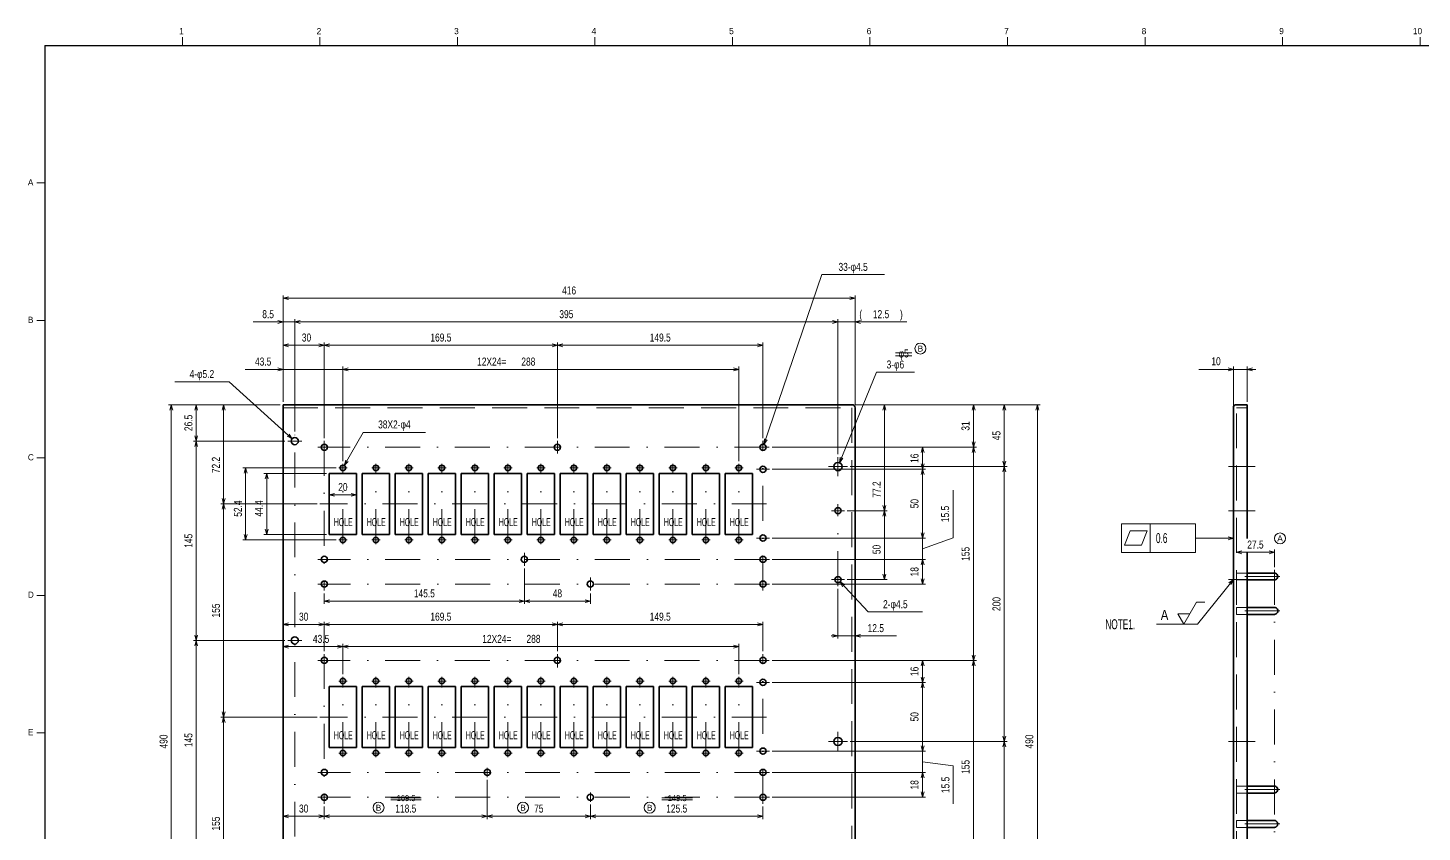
# Model space of a CAD drawing. Header units: millimetres. Extents: x 10 to 832, y 7 to 590.
# Drawn here: x 29 to 536, y 298 to 590 of the extents above; entities that cross this region are included whole.
import ezdxf
from ezdxf.enums import TextEntityAlignment as Align

# ---------------------------------------------------------------- set-up
doc = ezdxf.new("R2010")
doc.units = ezdxf.units.MM
doc.linetypes.add('DASHDOT', pattern=[25.3, 12.7, -6.3, 0, -6.3])
doc.linetypes.add('DASHED', pattern=[19, 12.7, -6.3])
for name, color, linetype in [('GR1_01', 7, 'Continuous'), ('GR1_05', 7, 'Continuous'), ('GR1_16', 7, 'Continuous'), ('GR2_02', 7, 'Continuous'), ('図面枠B6M', 7, 'Continuous')]:
    doc.layers.add(name, color=color, linetype=linetype)
doc.styles.add('HG丸ｺﾞｼｯｸM-PRO', font='')
doc.styles.get('HG丸ｺﾞｼｯｸM-PRO').set_extended_font_data('HG丸ｺﾞｼｯｸM-PRO')

# ---------------------------------------------------------------- blocks, each defined once
blk = doc.blocks.new('BLKF023')
at = {"layer": '図面枠B6M', "color": 2, "linetype": 'Continuous', "lineweight": 25}
for q in [(35.5, 15), (831.5, 584)]:
    blk.add_line((35.5, 584), q, dxfattribs=at)
at = {"layer": '図面枠B6M', "color": 4, "linetype": 'Continuous', "lineweight": 13}
for p, q in [((85.5, 587), (85.5, 584)), ((135.5, 587), (135.5, 584)), ((185.5, 587), (185.5, 584)), ((235.5, 587), (235.5, 584)), ((285.5, 587), (285.5, 584)), ((335.5, 587), (335.5, 584)), ((385.5, 587), (385.5, 584)), ((435.5, 587), (435.5, 584)), ((485.5, 587), (485.5, 584)), ((535.5, 587), (535.5, 584)), ((32.5, 534), (35.5, 534)), ((32.5, 484), (35.5, 484)), ((32.5, 434), (35.5, 434)), ((32.5, 384), (35.5, 384)), ((32.5, 334), (35.5, 334))]:
    blk.add_line(p, q, dxfattribs=at)
at = {"layer": '図面枠B6M', "color": 4, "linetype": 'Continuous', "lineweight": 13, "style": 'HG丸ｺﾞｼｯｸM-PRO'}
for s, height, width, p in [('1', 2.25, 1.003994, (84.29, 587.45)), ('2', 2.25, 1.003994, (134.3, 587.45)), ('3', 2.25, 1.003994, (184.29, 587.45)), ('4', 2.25, 1.003994, (234.29, 587.45)), ('5', 2.25, 1.003994, (284.29, 587.45)), ('6', 2.25, 1.003994, (334.29, 587.45)), ('7', 2.25, 1.003994, (384.29, 587.45)), ('8', 2.25, 1.003994, (434.29, 587.45)), ('9', 2.25, 1.003994, (484.29, 587.45)), ('10', 2.255, 1.003994, (532.9, 587.45)), ('A', 2.25, 1.002405, (29.29, 532.45)), ('B', 2.25, 1.004704, (29.29, 482.45)), ('C', 2.25, 1.001214, (29.29, 432.45)), ('D', 2.25, 1.002334, (29.29, 382.45)), ('E', 2.25, 1.001589, (29.29, 332.45))]:
    blk.add_text(s, height=height, dxfattribs=dict(at, width=width)).set_placement(p, align=Align.BOTTOM_LEFT)
blk = doc.blocks.new('BLKF037')
at = {"layer": 'GR1_01', "color": 3, "linetype": 'Continuous', "lineweight": 35}
for p, q in [((467.63, 209.52), (467.63, 452.22)), ((468.78, 453.37), (472.63, 453.37)), ((472.63, 404.68), (472.63, 453.37)), ((472.63, 208.37), (472.63, 399.68)), ((468.78, 208.37), (472.63, 208.37))]:
    blk.add_line(p, q, dxfattribs=at)
at = {"layer": 'GR1_01', "color": 4, "linetype": 'DASHED', "lineweight": 13}
for p, q in [((468.78, 209.52), (468.78, 452.22)), ((468.78, 452.22), (472.63, 452.22)), ((472.63, 209.52), (468.78, 209.52))]:
    blk.add_line(p, q, dxfattribs=at)
at = {"layer": 'GR1_01', "color": 3, "linetype": 'Continuous', "lineweight": 35}
for centre, start, end in [((468.78, 452.22), 90, 180), ((468.78, 209.52), 180, 270)]:
    blk.add_arc(centre, 1.15, start, end, dxfattribs=at)
blk = doc.blocks.new('FXTIP_ARROW_E')
at = {"color": 0, "linetype": 'Continuous', "lineweight": -2}
for q in [(-1, 0), (-0.97, 0.26), (-0.97, -0.26)]:
    blk.add_line((0, 0), q, dxfattribs=at)
blk = doc.blocks.new('FXTIP_ARROW_S')
at = {"color": 0, "linetype": 'Continuous', "lineweight": -2}
for q in [(-1, 0), (-0.97, 0.26), (-0.97, -0.26)]:
    blk.add_line((0, 0), q, dxfattribs=at)
blk = doc.blocks.new('BLKF071')
at = {"layer": 'GR2_02', "color": 4, "linetype": 'DASHED', "lineweight": 13}
for p, q in [((468.78, 379.62), (472.63, 379.62)), ((472.63, 377.12), (468.78, 377.12))]:
    blk.add_line(p, q, dxfattribs=at)
at = {"layer": 'GR2_02', "color": 3, "linetype": 'Continuous', "lineweight": 35}
for p, q in [((472.63, 379.62), (482.53, 379.62)), ((482.53, 377.12), (472.63, 377.12))]:
    blk.add_line(p, q, dxfattribs=at)
for start, end in [(28.3576, 90), (270, 331.6424), (331.6424, 28.3576)]:
    blk.add_arc((482.53, 378.37), 1.25, start, end, dxfattribs=at)
blk = doc.blocks.new('BLKF070')
at = {"layer": 'GR2_02', "color": 4, "linetype": 'DASHDOT', "lineweight": 13}
blk.add_line((484.53, 378.37), (467.88, 378.37), dxfattribs=at)
at = {"layer": 'GR2_02', "color": 4, "linetype": 'DASHED', "lineweight": 13}
blk.add_line((468.78, 379.62), (468.78, 377.12), dxfattribs=at)
at = {"layer": 'GR2_02', "color": 3, "linetype": 'Continuous', "lineweight": 35}
blk.add_blockref('BLKF071', (0, 0), dxfattribs=at)
blk = doc.blocks.new('BLKF073')
at = {"layer": 'GR2_02', "color": 4, "linetype": 'DASHED', "lineweight": 13}
for p, q in [((468.78, 314.62), (472.63, 314.62)), ((472.63, 312.12), (468.78, 312.12))]:
    blk.add_line(p, q, dxfattribs=at)
at = {"layer": 'GR2_02', "color": 3, "linetype": 'Continuous', "lineweight": 35}
for p, q in [((472.63, 314.62), (482.53, 314.62)), ((482.53, 312.12), (472.63, 312.12))]:
    blk.add_line(p, q, dxfattribs=at)
for start, end in [(34.9152, 90), (270, 325.0848), (325.0848, 34.9152)]:
    blk.add_arc((482.53, 313.37), 1.25, start, end, dxfattribs=at)
blk = doc.blocks.new('BLKF072')
at = {"layer": 'GR2_02', "color": 4, "linetype": 'DASHED', "lineweight": 13}
blk.add_line((468.78, 314.62), (468.78, 312.12), dxfattribs=at)
at = {"layer": 'GR2_02', "color": 4, "linetype": 'DASHDOT', "lineweight": 13}
blk.add_line((484.53, 313.37), (467.88, 313.37), dxfattribs=at)
at = {"layer": 'GR2_02', "color": 3, "linetype": 'Continuous', "lineweight": 35}
blk.add_blockref('BLKF073', (0, 0), dxfattribs=at)
blk = doc.blocks.new('BLKF075')
at = {"layer": 'GR2_02', "color": 4, "linetype": 'DASHED', "lineweight": 13}
for p, q in [((468.78, 302.12), (472.63, 302.12)), ((472.63, 299.62), (468.78, 299.62))]:
    blk.add_line(p, q, dxfattribs=at)
at = {"layer": 'GR2_02', "color": 3, "linetype": 'Continuous', "lineweight": 35}
for p, q in [((472.63, 302.12), (482.53, 302.12)), ((482.53, 299.62), (472.63, 299.62))]:
    blk.add_line(p, q, dxfattribs=at)
for start, end in [(34.9152, 90), (270, 325.0848), (325.0848, 34.9152)]:
    blk.add_arc((482.53, 300.87), 1.25, start, end, dxfattribs=at)
blk = doc.blocks.new('BLKF074')
at = {"layer": 'GR2_02', "color": 4, "linetype": 'DASHDOT', "lineweight": 13}
blk.add_line((484.53, 300.87), (467.88, 300.87), dxfattribs=at)
at = {"layer": 'GR2_02', "color": 4, "linetype": 'DASHED', "lineweight": 13}
blk.add_line((468.78, 302.12), (468.78, 299.62), dxfattribs=at)
at = {"layer": 'GR2_02', "color": 3, "linetype": 'Continuous', "lineweight": 35}
blk.add_blockref('BLKF075', (0, 0), dxfattribs=at)
blk = doc.blocks.new('BLKF081')
at = {"layer": 'GR2_02', "color": 4, "linetype": 'DASHED', "lineweight": 13}
for p, q in [((468.78, 392.12), (472.63, 392.12)), ((472.63, 389.62), (468.78, 389.62))]:
    blk.add_line(p, q, dxfattribs=at)
at = {"layer": 'GR2_02', "color": 3, "linetype": 'Continuous', "lineweight": 35}
for p, q in [((472.63, 392.12), (482.53, 392.12)), ((482.53, 389.62), (472.63, 389.62))]:
    blk.add_line(p, q, dxfattribs=at)
for start, end in [(34.9152, 90), (325.0848, 34.9152), (270, 325.0848)]:
    blk.add_arc((482.53, 390.87), 1.25, start, end, dxfattribs=at)
blk = doc.blocks.new('BLKF080')
at = {"layer": 'GR2_02', "color": 4, "linetype": 'DASHDOT', "lineweight": 13}
blk.add_line((484.53, 390.87), (467.88, 390.87), dxfattribs=at)
at = {"layer": 'GR2_02', "color": 4, "linetype": 'DASHED', "lineweight": 13}
blk.add_line((468.78, 392.12), (468.78, 389.62), dxfattribs=at)
at = {"layer": 'GR2_02', "color": 3, "linetype": 'Continuous', "lineweight": 35}
blk.add_blockref('BLKF081', (0, 0), dxfattribs=at)
blk = doc.blocks.new('BLKF087')
at = {"layer": 'GR1_05', "color": 4, "linetype": 'Continuous', "lineweight": 13}
blk.add_circle((484.6, 404.73), 2, dxfattribs=at)
at = {"layer": 'GR1_05', "color": 4, "linetype": 'Continuous', "lineweight": 13, "style": 'HG丸ｺﾞｼｯｸM-PRO', "width": 1.042301}
blk.add_text('A', height=2.18, dxfattribs=at).set_placement((484.6, 404.73), align=Align.MIDDLE_CENTER)
blk = doc.blocks.new('BLKF094')
at = {"layer": 'GR1_05', "color": 4, "linetype": 'Continuous', "lineweight": 13}
blk.add_circle((353.84, 473.79), 2, dxfattribs=at)
at = {"layer": 'GR1_05', "color": 4, "linetype": 'Continuous', "lineweight": 13, "style": 'HG丸ｺﾞｼｯｸM-PRO', "width": 1.04272}
blk.add_text('B', height=2.18, dxfattribs=at).set_placement((353.84, 473.79), align=Align.MIDDLE_CENTER)
blk = doc.blocks.new('BLKF095')
at = {"layer": 'GR1_05', "color": 4, "linetype": 'Continuous', "lineweight": 13}
blk.add_circle((156.79, 306.79), 2, dxfattribs=at)
at = {"layer": 'GR1_05', "color": 4, "linetype": 'Continuous', "lineweight": 13, "style": 'HG丸ｺﾞｼｯｸM-PRO', "width": 1.04272}
blk.add_text('B', height=2.18, dxfattribs=at).set_placement((156.79, 306.79), align=Align.MIDDLE_CENTER)
blk = doc.blocks.new('BLKF096')
at = {"layer": 'GR1_05', "color": 4, "linetype": 'Continuous', "lineweight": 13}
blk.add_circle((255.38, 306.79), 2, dxfattribs=at)
at = {"layer": 'GR1_05', "color": 4, "linetype": 'Continuous', "lineweight": 13, "style": 'HG丸ｺﾞｼｯｸM-PRO', "width": 1.04272}
blk.add_text('B', height=2.18, dxfattribs=at).set_placement((255.38, 306.79), align=Align.MIDDLE_CENTER)
blk = doc.blocks.new('BLKF097')
at = {"layer": 'GR1_05', "color": 4, "linetype": 'Continuous', "lineweight": 13}
blk.add_circle((209.31, 306.79), 2, dxfattribs=at)
at = {"layer": 'GR1_05', "color": 4, "linetype": 'Continuous', "lineweight": 13, "style": 'HG丸ｺﾞｼｯｸM-PRO', "width": 1.04272}
blk.add_text('B', height=2.18, dxfattribs=at).set_placement((209.31, 306.79), align=Align.MIDDLE_CENTER)
blk = doc.blocks.new('BLKF126')
at = {"layer": 'GR1_01', "color": 3, "linetype": 'Continuous', "lineweight": 35}
for p, q in [((328.94, 453.37), (122.09, 453.37)), ((122.09, 208.37), (122.09, 453.37)), ((330.09, 209.52), (330.09, 452.22)), ((328.94, 208.37), (122.09, 208.37))]:
    blk.add_line(p, q, dxfattribs=at)
at = {"layer": 'GR1_01', "color": 4, "linetype": 'DASHED', "lineweight": 13}
for p, q in [((122.09, 452.22), (328.94, 452.22)), ((328.94, 452.22), (328.94, 209.52)), ((328.94, 209.52), (122.09, 209.52))]:
    blk.add_line(p, q, dxfattribs=at)
at = {"layer": 'GR1_01', "color": 3, "linetype": 'Continuous', "lineweight": 35}
for centre, start, end in [((328.94, 452.22), 0, 90), ((328.94, 209.52), 270, 0)]:
    blk.add_arc(centre, 1.15, start, end, dxfattribs=at)
blk = doc.blocks.new('BLKF127')
at = {"layer": 'GR1_01', "color": 3, "linetype": 'Continuous', "lineweight": 35}
for p, q in [((148.84, 428.37), (138.84, 428.37)), ((138.84, 428.37), (138.84, 406.17)), ((148.84, 406.17), (148.84, 428.37)), ((160.84, 428.37), (150.84, 428.37)), ((150.84, 428.37), (150.84, 406.17)), ((160.84, 406.17), (160.84, 428.37)), ((172.84, 428.37), (162.84, 428.37)), ((162.84, 428.37), (162.84, 406.17)), ((172.84, 406.17), (172.84, 428.37)), ((184.84, 428.37), (174.84, 428.37)), ((174.84, 428.37), (174.84, 406.17)), ((184.84, 406.17), (184.84, 428.37)), ((196.84, 428.37), (186.84, 428.37)), ((186.84, 428.37), (186.84, 406.17)), ((196.84, 406.17), (196.84, 428.37)), ((208.84, 428.37), (198.84, 428.37)), ((198.84, 428.37), (198.84, 406.17)), ((208.84, 406.17), (208.84, 428.37)), ((220.84, 428.37), (210.84, 428.37)), ((210.84, 428.37), (210.84, 406.17)), ((220.84, 406.17), (220.84, 428.37)), ((232.84, 428.37), (222.84, 428.37)), ((222.84, 428.37), (222.84, 406.17)), ((232.84, 406.17), (232.84, 428.37)), ((244.84, 428.37), (234.84, 428.37)), ((234.84, 428.37), (234.84, 406.17)), ((244.84, 406.17), (244.84, 428.37)), ((256.84, 428.37), (246.84, 428.37)), ((246.84, 428.37), (246.84, 406.17)), ((256.84, 406.17), (256.84, 428.37)), ((268.84, 428.37), (258.84, 428.37)), ((258.84, 428.37), (258.84, 406.17)), ((268.84, 406.17), (268.84, 428.37)), ((280.84, 428.37), (270.84, 428.37)), ((270.84, 428.37), (270.84, 406.17)), ((280.84, 406.17), (280.84, 428.37)), ((292.84, 428.37), (282.84, 428.37)), ((282.84, 428.37), (282.84, 406.17)), ((292.84, 406.17), (292.84, 428.37)), ((138.84, 406.17), (148.84, 406.17)), ((150.84, 406.17), (160.84, 406.17)), ((162.84, 406.17), (172.84, 406.17)), ((174.84, 406.17), (184.84, 406.17)), ((186.84, 406.17), (196.84, 406.17)), ((198.84, 406.17), (208.84, 406.17)), ((210.84, 406.17), (220.84, 406.17)), ((222.84, 406.17), (232.84, 406.17)), ((234.84, 406.17), (244.84, 406.17)), ((246.84, 406.17), (256.84, 406.17)), ((258.84, 406.17), (268.84, 406.17)), ((270.84, 406.17), (280.84, 406.17)), ((282.84, 406.17), (292.84, 406.17))]:
    blk.add_line(p, q, dxfattribs=at)
for centre in [(143.84, 430.37), (155.84, 430.37), (167.84, 430.37), (179.84, 430.37), (191.84, 430.37), (203.84, 430.37), (215.84, 430.37), (227.84, 430.37), (239.84, 430.37), (251.84, 430.37), (263.84, 430.37), (275.84, 430.37), (287.84, 430.37), (143.84, 404.17), (155.84, 404.17), (167.84, 404.17), (179.84, 404.17), (191.84, 404.17), (203.84, 404.17), (215.84, 404.17), (227.84, 404.17), (239.84, 404.17), (251.84, 404.17), (263.84, 404.17), (275.84, 404.17), (287.84, 404.17)]:
    blk.add_circle(centre, 1, dxfattribs=at)
blk = doc.blocks.new('BLKF128')
at = {"layer": 'GR1_01', "color": 3, "linetype": 'Continuous', "lineweight": 35}
for p, q in [((148.84, 350.87), (138.84, 350.87)), ((138.84, 350.87), (138.84, 328.67)), ((148.84, 328.67), (148.84, 350.87)), ((160.84, 350.87), (150.84, 350.87)), ((150.84, 350.87), (150.84, 328.67)), ((160.84, 328.67), (160.84, 350.87)), ((172.84, 350.87), (162.84, 350.87)), ((162.84, 350.87), (162.84, 328.67)), ((172.84, 328.67), (172.84, 350.87)), ((184.84, 350.87), (174.84, 350.87)), ((174.84, 350.87), (174.84, 328.67)), ((184.84, 328.67), (184.84, 350.87)), ((196.84, 350.87), (186.84, 350.87)), ((186.84, 350.87), (186.84, 328.67)), ((196.84, 328.67), (196.84, 350.87)), ((208.84, 350.87), (198.84, 350.87)), ((198.84, 350.87), (198.84, 328.67)), ((208.84, 328.67), (208.84, 350.87)), ((220.84, 350.87), (210.84, 350.87)), ((210.84, 350.87), (210.84, 328.67)), ((220.84, 328.67), (220.84, 350.87)), ((232.84, 350.87), (222.84, 350.87)), ((222.84, 350.87), (222.84, 328.67)), ((232.84, 328.67), (232.84, 350.87)), ((244.84, 350.87), (234.84, 350.87)), ((234.84, 350.87), (234.84, 328.67)), ((244.84, 328.67), (244.84, 350.87)), ((256.84, 350.87), (246.84, 350.87)), ((246.84, 350.87), (246.84, 328.67)), ((256.84, 328.67), (256.84, 350.87)), ((268.84, 350.87), (258.84, 350.87)), ((258.84, 350.87), (258.84, 328.67)), ((268.84, 328.67), (268.84, 350.87)), ((280.84, 350.87), (270.84, 350.87)), ((270.84, 350.87), (270.84, 328.67)), ((280.84, 328.67), (280.84, 350.87)), ((292.84, 350.87), (282.84, 350.87)), ((282.84, 350.87), (282.84, 328.67)), ((292.84, 328.67), (292.84, 350.87)), ((138.84, 328.67), (148.84, 328.67)), ((150.84, 328.67), (160.84, 328.67)), ((162.84, 328.67), (172.84, 328.67)), ((174.84, 328.67), (184.84, 328.67)), ((186.84, 328.67), (196.84, 328.67)), ((198.84, 328.67), (208.84, 328.67)), ((210.84, 328.67), (220.84, 328.67)), ((222.84, 328.67), (232.84, 328.67)), ((234.84, 328.67), (244.84, 328.67)), ((246.84, 328.67), (256.84, 328.67)), ((258.84, 328.67), (268.84, 328.67)), ((270.84, 328.67), (280.84, 328.67)), ((282.84, 328.67), (292.84, 328.67))]:
    blk.add_line(p, q, dxfattribs=at)
for centre in [(143.84, 352.87), (155.84, 352.87), (167.84, 352.87), (179.84, 352.87), (191.84, 352.87), (203.84, 352.87), (215.84, 352.87), (227.84, 352.87), (239.84, 352.87), (251.84, 352.87), (263.84, 352.87), (275.84, 352.87), (287.84, 352.87), (143.84, 326.67), (155.84, 326.67), (167.84, 326.67), (179.84, 326.67), (191.84, 326.67), (203.84, 326.67), (215.84, 326.67), (227.84, 326.67), (239.84, 326.67), (251.84, 326.67), (263.84, 326.67), (275.84, 326.67), (287.84, 326.67)]:
    blk.add_circle(centre, 1, dxfattribs=at)

msp = doc.modelspace()

# ---------------------------------------------------------------- linework, layer by layer
at = {"layer": 'GR1_01', "color": 4, "linetype": 'DASHDOT', "lineweight": 13}
for p, q in [((126.34, 220.07), (126.34, 442.67)), ((128.89, 440.12), (123.79, 440.12)), ((298.89, 437.87), (134.79, 437.87)), ((137.09, 440.17), (137.09, 385.74)), ((221.84, 435.57), (221.84, 440.17)), ((296.59, 385.74), (296.59, 440.17)), ((143.84, 428.87), (143.84, 431.87)), ((143.84, 402.67), (143.84, 431.87)), ((155.84, 428.87), (155.84, 431.87)), ((155.84, 402.67), (155.84, 431.87)), ((167.84, 428.87), (167.84, 431.87)), ((167.84, 402.67), (167.84, 431.87)), ((179.84, 428.87), (179.84, 431.87)), ((179.84, 402.67), (179.84, 431.87)), ((191.84, 428.87), (191.84, 431.87)), ((191.84, 402.67), (191.84, 431.87)), ((203.84, 428.87), (203.84, 431.87)), ((203.84, 402.67), (203.84, 431.87)), ((215.84, 428.87), (215.84, 431.87)), ((215.84, 402.67), (215.84, 431.87)), ((227.84, 428.87), (227.84, 431.87)), ((227.84, 402.67), (227.84, 431.87)), ((239.84, 428.87), (239.84, 431.87)), ((239.84, 402.67), (239.84, 431.87)), ((251.84, 428.87), (251.84, 431.87)), ((251.84, 402.67), (251.84, 431.87)), ((263.84, 428.87), (263.84, 431.87)), ((263.84, 402.67), (263.84, 431.87)), ((275.84, 428.87), (275.84, 431.87)), ((275.84, 402.67), (275.84, 431.87)), ((287.84, 402.67), (287.84, 431.87)), ((323.84, 427.39), (323.84, 434.34)), ((145.34, 430.37), (142.34, 430.37)), ((157.34, 430.37), (154.34, 430.37)), ((169.34, 430.37), (166.34, 430.37)), ((181.34, 430.37), (178.34, 430.37)), ((193.34, 430.37), (190.34, 430.37)), ((205.34, 430.37), (202.34, 430.37)), ((217.34, 430.37), (214.34, 430.37)), ((229.34, 430.37), (226.34, 430.37)), ((241.34, 430.37), (238.34, 430.37)), ((253.34, 430.37), (250.34, 430.37)), ((265.34, 430.37), (262.34, 430.37)), ((277.34, 430.37), (274.34, 430.37)), ((289.34, 430.37), (286.34, 430.37)), ((298.97, 429.87), (294.22, 429.87)), ((327.32, 430.87), (320.37, 430.87)), ((465.81, 430.87), (475.57, 430.87)), ((297.91, 417.27), (135.43, 417.27)), ((323.84, 387.39), (323.84, 417.14)), ((326.22, 414.77), (321.47, 414.77)), ((465.81, 414.77), (475.57, 414.77)), ((143.84, 402.67), (143.84, 405.67)), ((155.84, 402.67), (155.84, 405.67)), ((167.84, 402.67), (167.84, 405.67)), ((179.84, 402.67), (179.84, 405.67)), ((191.84, 402.67), (191.84, 405.67)), ((203.84, 402.67), (203.84, 405.67)), ((215.84, 402.67), (215.84, 405.67)), ((227.84, 402.67), (227.84, 405.67)), ((239.84, 402.67), (239.84, 405.67)), ((251.84, 402.67), (251.84, 405.67)), ((263.84, 402.67), (263.84, 405.67)), ((275.84, 402.67), (275.84, 405.67)), ((145.34, 404.17), (142.34, 404.17)), ((157.34, 404.17), (154.34, 404.17)), ((169.34, 404.17), (166.34, 404.17)), ((181.34, 404.17), (178.34, 404.17)), ((193.34, 404.17), (190.34, 404.17)), ((205.34, 404.17), (202.34, 404.17)), ((217.34, 404.17), (214.34, 404.17)), ((229.34, 404.17), (226.34, 404.17)), ((241.34, 404.17), (238.34, 404.17)), ((253.34, 404.17), (250.34, 404.17)), ((265.34, 404.17), (262.34, 404.17)), ((277.34, 404.17), (274.34, 404.17)), ((289.34, 404.17), (286.34, 404.17)), ((298.97, 404.87), (294.22, 404.87)), ((298.97, 397.12), (134.72, 397.12)), ((209.84, 394.74), (209.84, 399.49)), ((233.84, 385.74), (233.84, 390.49)), ((482.53, 393.26), (482.53, 217.09)), ((298.97, 388.12), (134.72, 388.12)), ((326.22, 389.77), (321.47, 389.77)), ((465.81, 389.77), (475.57, 389.77)), ((128.89, 367.62), (123.79, 367.62)), ((298.89, 360.37), (134.79, 360.37)), ((137.09, 362.67), (137.09, 308.24)), ((221.84, 357.84), (221.84, 362.67)), ((296.59, 308.24), (296.59, 362.67)), ((145.34, 352.87), (142.34, 352.87)), ((143.84, 351.37), (143.84, 354.37)), ((143.84, 325.17), (143.84, 354.37)), ((157.34, 352.87), (154.34, 352.87)), ((155.84, 351.37), (155.84, 354.37)), ((155.84, 325.17), (155.84, 354.37)), ((169.34, 352.87), (166.34, 352.87)), ((167.84, 351.37), (167.84, 354.37)), ((167.84, 325.17), (167.84, 354.37)), ((181.34, 352.87), (178.34, 352.87)), ((179.84, 351.37), (179.84, 354.37)), ((179.84, 325.17), (179.84, 354.37)), ((193.34, 352.87), (190.34, 352.87)), ((191.84, 351.37), (191.84, 354.37)), ((191.84, 325.17), (191.84, 354.37)), ((205.34, 352.87), (202.34, 352.87)), ((203.84, 351.37), (203.84, 354.37)), ((203.84, 325.17), (203.84, 354.37)), ((217.34, 352.87), (214.34, 352.87)), ((215.84, 351.37), (215.84, 354.37)), ((215.84, 325.17), (215.84, 354.37)), ((229.34, 352.87), (226.34, 352.87)), ((227.84, 351.37), (227.84, 354.37)), ((227.84, 325.17), (227.84, 354.37)), ((241.34, 352.87), (238.34, 352.87)), ((239.84, 351.37), (239.84, 354.37)), ((239.84, 325.17), (239.84, 354.37)), ((253.34, 352.87), (250.34, 352.87)), ((251.84, 351.37), (251.84, 354.37)), ((251.84, 325.17), (251.84, 354.37)), ((265.34, 352.87), (262.34, 352.87)), ((263.84, 351.37), (263.84, 354.37)), ((263.84, 325.17), (263.84, 354.37)), ((277.34, 352.87), (274.34, 352.87)), ((275.84, 351.37), (275.84, 354.37)), ((275.84, 325.17), (275.84, 354.37)), ((289.34, 352.87), (286.34, 352.87)), ((287.84, 351.37), (287.84, 354.37)), ((287.84, 325.17), (287.84, 354.37)), ((298.97, 352.37), (294.22, 352.37)), ((297.91, 339.77), (135.43, 339.77)), ((327.32, 330.87), (320.37, 330.87)), ((323.84, 327.39), (323.84, 334.34)), ((465.81, 330.87), (475.57, 330.87)), ((145.34, 326.67), (142.34, 326.67)), ((143.84, 325.17), (143.84, 328.17)), ((157.34, 326.67), (154.34, 326.67)), ((155.84, 325.17), (155.84, 328.17)), ((169.34, 326.67), (166.34, 326.67)), ((167.84, 325.17), (167.84, 328.17)), ((181.34, 326.67), (178.34, 326.67)), ((179.84, 325.17), (179.84, 328.17)), ((193.34, 326.67), (190.34, 326.67)), ((191.84, 325.17), (191.84, 328.17)), ((205.34, 326.67), (202.34, 326.67)), ((203.84, 325.17), (203.84, 328.17)), ((217.34, 326.67), (214.34, 326.67)), ((215.84, 325.17), (215.84, 328.17)), ((229.34, 326.67), (226.34, 326.67)), ((227.84, 325.17), (227.84, 328.17)), ((241.34, 326.67), (238.34, 326.67)), ((239.84, 325.17), (239.84, 328.17)), ((253.34, 326.67), (250.34, 326.67)), ((251.84, 325.17), (251.84, 328.17)), ((265.34, 326.67), (262.34, 326.67)), ((263.84, 325.17), (263.84, 328.17)), ((277.34, 326.67), (274.34, 326.67)), ((275.84, 325.17), (275.84, 328.17)), ((289.34, 326.67), (286.34, 326.67)), ((287.84, 325.17), (287.84, 328.17)), ((298.97, 327.37), (294.22, 327.37)), ((298.97, 319.62), (134.72, 319.62)), ((196.34, 317.93), (196.34, 321.31)), ((298.97, 310.62), (134.72, 310.62)), ((233.84, 308.93), (233.84, 312.31))]:
    msp.add_line(p, q, dxfattribs=at)
at = {"layer": 'GR1_01', "color": 3, "linetype": 'Continuous', "lineweight": 35}
for centre, radius in [((126.34, 440.12), 1.3), ((137.09, 437.87), 1.12), ((221.84, 437.87), 1.12), ((296.59, 437.87), 1.12), ((296.59, 429.87), 1.12), ((323.84, 430.87), 1.5), ((323.84, 414.77), 1.12), ((296.59, 404.87), 1.12), ((137.09, 397.12), 1.12), ((209.84, 397.12), 1.12), ((296.59, 397.12), 1.12), ((323.84, 389.77), 1.12), ((137.09, 388.12), 1.12), ((233.84, 388.12), 1.12), ((296.59, 388.12), 1.12), ((126.34, 367.62), 1.3), ((137.09, 360.37), 1.12), ((221.84, 360.37), 1.12), ((296.59, 360.37), 1.12), ((296.59, 352.37), 1.12), ((323.84, 330.87), 1.5), ((296.59, 327.37), 1.12), ((137.09, 319.62), 1.12), ((196.34, 319.62), 1.12), ((296.59, 319.62), 1.12), ((137.09, 310.62), 1.12), ((233.84, 310.62), 1.12), ((296.59, 310.62), 1.12)]:
    msp.add_circle(centre, radius, dxfattribs=at)
at = {"layer": 'GR1_05', "color": 4, "linetype": 'Continuous', "lineweight": 13}
for p, q in [((344.8, 472.17), (350.72, 472.17)), ((344.8, 471.17), (350.72, 471.17)), ((161.25, 310.41), (172.35, 310.41)), ((161.25, 309.66), (172.35, 309.66)), ((259.83, 310.41), (270.93, 310.41)), ((259.83, 309.66), (270.93, 309.66))]:
    msp.add_line(p, q, dxfattribs=at)
at = {"layer": 'GR1_16', "color": 4, "linetype": 'Continuous', "lineweight": 13}
for p, q in [((296.96, 438.93), (318, 500.66)), ((318, 500.66), (340.72, 500.66)), ((122.09, 454.37), (122.09, 493.1)), ((122.09, 492.1), (330.09, 492.1)), ((330.09, 453.22), (330.09, 493.1)), ((111.21, 483.46), (122.09, 483.46)), ((122.09, 454.37), (122.09, 484.46)), ((122.09, 483.46), (126.34, 483.46)), ((126.34, 443.67), (126.34, 484.46)), ((126.34, 483.46), (323.84, 483.46)), ((323.84, 435.34), (323.84, 484.46)), ((323.84, 483.46), (330.09, 483.46)), ((330.09, 453.22), (330.09, 484.46)), ((330.09, 483.46), (348.94, 483.46)), ((122.09, 454.37), (122.09, 475.97)), ((122.09, 474.97), (137.09, 474.97)), ((137.09, 441.17), (137.09, 475.97)), ((137.09, 474.97), (221.84, 474.97)), ((221.84, 441.17), (221.84, 475.97)), ((221.84, 474.97), (296.59, 474.97)), ((296.59, 441.17), (296.59, 475.97)), ((122.09, 454.37), (122.09, 467.22)), ((143.84, 432.87), (143.84, 467.22)), ((287.84, 432.87), (287.84, 467.22)), ((467.63, 453.22), (467.63, 467.22)), ((472.63, 454.37), (472.63, 467.22)), ((102.45, 461.7), (82.69, 461.7)), ((125.38, 440.99), (102.45, 461.7)), ((108.25, 466.22), (122.09, 466.22)), ((122.09, 466.22), (143.84, 466.22)), ((143.84, 466.22), (287.84, 466.22)), ((324.41, 432.26), (337.82, 465.17)), ((337.82, 465.17), (351.66, 465.17)), ((455.03, 466.22), (467.63, 466.22)), ((467.63, 466.22), (472.63, 466.22)), ((472.63, 466.22), (475.76, 466.22)), ((121.09, 453.37), (80.46, 453.37)), ((81.46, 208.37), (81.46, 453.37)), ((121.09, 453.37), (89.5, 453.37)), ((90.5, 440.12), (90.5, 453.37)), ((121.09, 453.37), (99.48, 453.37)), ((100.48, 417.27), (100.48, 453.37)), ((329.94, 453.37), (397.38, 453.37)), ((329.94, 453.37), (374.19, 453.37)), ((329.94, 453.37), (341.72, 453.37)), ((329.94, 453.37), (385.32, 453.37)), ((340.72, 414.77), (340.72, 453.37)), ((373.19, 437.87), (373.19, 453.37)), ((384.32, 430.87), (384.32, 453.37)), ((396.38, 208.37), (396.38, 453.37)), ((144.34, 431.24), (151.2, 443.24)), ((151.2, 443.24), (173.92, 443.24)), ((122.79, 440.12), (89.5, 440.12)), ((90.5, 367.62), (90.5, 440.12)), ((299.89, 437.87), (374.19, 437.87)), ((299.89, 437.87), (355.64, 437.87)), ((354.64, 429.87), (354.64, 437.87)), ((373.19, 360.37), (373.19, 437.87)), ((141.34, 430.37), (107.48, 430.37)), ((108.48, 404.17), (108.48, 430.37)), ((137.84, 428.37), (115.13, 428.37)), ((116.13, 406.17), (116.13, 428.37)), ((299.97, 429.87), (355.64, 429.87)), ((328.32, 430.87), (385.32, 430.87)), ((354.64, 404.87), (354.64, 429.87)), ((384.32, 330.87), (384.32, 430.87)), ((365.75, 404.97), (365.75, 422.27)), ((134.43, 417.27), (99.48, 417.27)), ((100.48, 339.77), (100.48, 417.27)), ((138.84, 420.59), (148.84, 420.59)), ((327.22, 414.77), (341.72, 414.77)), ((340.72, 389.77), (340.72, 414.77)), ((137.84, 406.17), (115.13, 406.17)), ((426.97, 410.07), (426.97, 399.65)), ((426.97, 410.07), (437.38, 410.07)), ((428.01, 402.26), (430.09, 407.47)), ((430.09, 407.47), (436.34, 407.47)), ((436.34, 407.47), (434.26, 402.26)), ((437.38, 410.07), (437.38, 399.65)), ((437.38, 410.07), (453.88, 410.07)), ((453.88, 410.07), (453.88, 399.65)), ((141.34, 404.17), (107.48, 404.17)), ((299.97, 404.87), (355.64, 404.87)), ((354.64, 400.99), (365.75, 404.97)), ((354.64, 397.12), (354.64, 404.87)), ((434.26, 402.26), (428.01, 402.26)), ((467.63, 404.77), (453.88, 404.77)), ((482.53, 394.26), (482.53, 400.68)), ((299.97, 397.12), (355.64, 397.12)), ((354.64, 388.12), (354.64, 397.12)), ((426.97, 399.65), (437.38, 399.65)), ((437.38, 399.65), (453.88, 399.65)), ((468.78, 399.68), (482.53, 399.68)), ((209.84, 393.74), (209.84, 380.92)), ((299.97, 388.12), (355.64, 388.12)), ((323.84, 386.39), (323.84, 368.28)), ((324.61, 388.95), (334.84, 377.98)), ((327.22, 389.77), (341.72, 389.77)), ((467.63, 389.77), (454.63, 373.52)), ((137.09, 384.74), (137.09, 380.92)), ((137.09, 381.92), (209.84, 381.92)), ((209.84, 381.92), (233.84, 381.92)), ((233.84, 384.74), (233.84, 380.92)), ((449.63, 373.52), (454.25, 381.52)), ((454.25, 381.52), (457.25, 381.52)), ((334.84, 377.98), (354.6, 377.98)), ((447.47, 377.27), (449.63, 373.52)), ((447.47, 377.27), (451.8, 377.27)), ((454.63, 373.52), (439.63, 373.52)), ((122.79, 367.62), (89.5, 367.62)), ((90.5, 295.12), (90.5, 367.62)), ((122.09, 365.37), (143.84, 365.37)), ((143.84, 355.37), (143.84, 366.37)), ((143.84, 365.37), (287.84, 365.37)), ((287.84, 355.37), (287.84, 366.37)), ((321.34, 369.28), (323.84, 369.28)), ((323.84, 369.28), (330.09, 369.28)), ((330.09, 369.28), (345.13, 369.28)), ((299.89, 360.37), (374.19, 360.37)), ((299.89, 360.37), (355.64, 360.37)), ((354.64, 352.37), (354.64, 360.37)), ((373.19, 282.87), (373.19, 360.37)), ((299.97, 352.37), (355.64, 352.37)), ((354.64, 327.37), (354.64, 352.37)), ((134.43, 339.77), (99.48, 339.77)), ((100.48, 262.27), (100.48, 339.77)), ((328.32, 330.87), (385.32, 330.87)), ((384.32, 230.87), (384.32, 330.87)), ((299.97, 327.37), (355.64, 327.37)), ((354.64, 319.62), (354.64, 327.37)), ((299.97, 319.62), (355.64, 319.62)), ((354.64, 323.49), (365.77, 321.98)), ((354.64, 310.62), (354.64, 319.62)), ((365.77, 321.98), (365.77, 308.14)), ((196.34, 316.93), (196.34, 302.66)), ((299.97, 310.62), (355.64, 310.62)), ((137.09, 307.24), (137.09, 302.66)), ((233.84, 307.93), (233.84, 302.66)), ((296.59, 307.24), (296.59, 302.66)), ((122.09, 303.66), (137.09, 303.66)), ((137.09, 303.66), (196.34, 303.66)), ((196.34, 303.66), (233.84, 303.66)), ((233.84, 303.66), (296.59, 303.66))]:
    msp.add_line(p, q, dxfattribs=at)
at = {"layer": 'GR1_16', "color": 254, "linetype": 'Continuous', "lineweight": 13}
for p, q in [((122.09, 373.45), (137.09, 373.45)), ((137.09, 363.67), (137.09, 374.45)), ((137.09, 373.45), (221.84, 373.45)), ((221.84, 363.67), (221.84, 374.45)), ((221.84, 373.45), (296.59, 373.45)), ((296.59, 363.67), (296.59, 374.45))]:
    msp.add_line(p, q, dxfattribs=at)

# ---------------------------------------------------------------- block references
at = {"layer": 'GR1_01', "color": 3, "linetype": 'Continuous', "lineweight": 35}
for name in ['BLKF126', 'BLKF037', 'BLKF127', 'BLKF128']:
    msp.add_blockref(name, (0, 0), dxfattribs=at)
at = {"layer": 'GR1_05', "color": 4, "linetype": 'Continuous', "lineweight": 13}
for name in ['BLKF094', 'BLKF087', 'BLKF095', 'BLKF097', 'BLKF096']:
    msp.add_blockref(name, (0, 0), dxfattribs=at)
at = {"layer": 'GR1_16', "color": 4, "linetype": 'Continuous', "lineweight": 13, "xscale": 2, "yscale": 2}
for name, p, rotation in [('FXTIP_ARROW_S', (122.09, 492.1), 180), ('FXTIP_ARROW_E', (330.09, 492.1), 360), ('FXTIP_ARROW_E', (122.09, 483.46), 360), ('FXTIP_ARROW_S', (126.34, 483.46), 180), ('FXTIP_ARROW_E', (323.84, 483.46), 360), ('FXTIP_ARROW_S', (330.09, 483.46), 180), ('FXTIP_ARROW_S', (122.09, 474.97), 180), ('FXTIP_ARROW_E', (137.09, 474.97), 360), ('FXTIP_ARROW_S', (137.09, 474.97), 180), ('FXTIP_ARROW_E', (221.84, 474.97), 360), ('FXTIP_ARROW_S', (221.84, 474.97), 180), ('FXTIP_ARROW_E', (296.59, 474.97), 360), ('FXTIP_ARROW_E', (122.09, 466.22), 360), ('FXTIP_ARROW_S', (143.84, 466.22), 180), ('FXTIP_ARROW_E', (287.84, 466.22), 360), ('FXTIP_ARROW_E', (467.63, 466.22), 360), ('FXTIP_ARROW_S', (472.63, 466.22), 180), ('FXTIP_ARROW_E', (81.46, 453.37), 90), ('FXTIP_ARROW_E', (90.5, 453.37), 90), ('FXTIP_ARROW_E', (100.48, 453.37), 90), ('FXTIP_ARROW_E', (340.72, 453.37), 90), ('FXTIP_ARROW_E', (373.19, 453.37), 90), ('FXTIP_ARROW_E', (384.32, 453.37), 90), ('FXTIP_ARROW_E', (396.38, 453.37), 90), ('FXTIP_ARROW_S', (90.5, 440.12), 270), ('FXTIP_ARROW_S', (125.38, 440.99), 317.9172673627319), ('FXTIP_ARROW_E', (90.5, 440.12), 90), ('FXTIP_ARROW_S', (296.96, 438.93), 251.1762224397403), ('FXTIP_ARROW_E', (354.64, 437.87), 90), ('FXTIP_ARROW_S', (373.19, 437.87), 270), ('FXTIP_ARROW_E', (373.19, 437.87), 90), ('FXTIP_ARROW_S', (144.34, 431.24), 240.25511870336), ('FXTIP_ARROW_S', (324.41, 432.26), 247.8278718749125), ('FXTIP_ARROW_S', (354.64, 429.87), 270), ('FXTIP_ARROW_S', (384.32, 430.87), 270), ('FXTIP_ARROW_E', (108.48, 430.37), 90), ('FXTIP_ARROW_E', (116.13, 428.37), 90), ('FXTIP_ARROW_E', (354.64, 429.87), 90), ('FXTIP_ARROW_E', (384.32, 430.87), 90), ('FXTIP_ARROW_S', (138.84, 420.59), 180), ('FXTIP_ARROW_E', (148.84, 420.59), 360), ('FXTIP_ARROW_S', (100.48, 417.27), 270), ('FXTIP_ARROW_E', (100.48, 417.27), 90), ('FXTIP_ARROW_S', (340.72, 414.77), 270), ('FXTIP_ARROW_E', (340.72, 414.77), 90), ('FXTIP_ARROW_S', (108.48, 404.17), 270), ('FXTIP_ARROW_S', (116.13, 406.17), 270), ('FXTIP_ARROW_S', (354.64, 404.87), 270), ('FXTIP_ARROW_E', (354.64, 397.12), 90), ('FXTIP_ARROW_S', (468.78, 399.68), 180), ('FXTIP_ARROW_E', (482.53, 399.68), 360), ('FXTIP_ARROW_S', (340.72, 389.77), 270), ('FXTIP_ARROW_S', (324.61, 388.95), 133.0098210169401), ('FXTIP_ARROW_S', (354.64, 388.12), 270), ('FXTIP_ARROW_S', (467.63, 389.77), 51.34019174588634), ('FXTIP_ARROW_S', (137.09, 381.92), 180), ('FXTIP_ARROW_E', (209.84, 381.92), 360), ('FXTIP_ARROW_S', (209.84, 381.92), 180), ('FXTIP_ARROW_E', (233.84, 381.92), 360), ('FXTIP_ARROW_S', (90.5, 367.62), 270), ('FXTIP_ARROW_E', (90.5, 367.62), 90), ('FXTIP_ARROW_S', (122.09, 365.37), 180), ('FXTIP_ARROW_E', (143.84, 365.37), 360), ('FXTIP_ARROW_S', (143.84, 365.37), 180), ('FXTIP_ARROW_E', (287.84, 365.37), 360), ('FXTIP_ARROW_E', (323.84, 369.28), 360), ('FXTIP_ARROW_S', (330.09, 369.28), 180), ('FXTIP_ARROW_E', (354.64, 360.37), 90), ('FXTIP_ARROW_S', (373.19, 360.37), 270), ('FXTIP_ARROW_E', (373.19, 360.37), 90), ('FXTIP_ARROW_S', (354.64, 352.37), 270), ('FXTIP_ARROW_E', (354.64, 352.37), 90), ('FXTIP_ARROW_S', (100.48, 339.77), 270), ('FXTIP_ARROW_E', (100.48, 339.77), 90), ('FXTIP_ARROW_S', (384.32, 330.87), 270), ('FXTIP_ARROW_E', (384.32, 330.87), 90), ('FXTIP_ARROW_S', (354.64, 327.37), 270), ('FXTIP_ARROW_E', (354.64, 319.62), 90), ('FXTIP_ARROW_S', (354.64, 310.62), 270), ('FXTIP_ARROW_S', (122.09, 303.66), 180), ('FXTIP_ARROW_E', (137.09, 303.66), 360), ('FXTIP_ARROW_S', (137.09, 303.66), 180), ('FXTIP_ARROW_E', (196.34, 303.66), 360), ('FXTIP_ARROW_S', (196.34, 303.66), 180), ('FXTIP_ARROW_E', (233.84, 303.66), 360), ('FXTIP_ARROW_S', (233.84, 303.66), 180), ('FXTIP_ARROW_E', (296.59, 303.66), 360)]:
    msp.add_blockref(name, p, dxfattribs=dict(at, rotation=rotation))
msp.add_blockref('FXTIP_ARROW_S', (467.63, 404.77), dxfattribs=at)
at = {"layer": 'GR1_16', "color": 254, "linetype": 'Continuous', "lineweight": 13, "xscale": 2, "yscale": 2}
for name, p, rotation in [('FXTIP_ARROW_S', (122.09, 373.45), 180), ('FXTIP_ARROW_E', (137.09, 373.45), 360), ('FXTIP_ARROW_S', (137.09, 373.45), 180), ('FXTIP_ARROW_E', (221.84, 373.45), 360), ('FXTIP_ARROW_S', (221.84, 373.45), 180), ('FXTIP_ARROW_E', (296.59, 373.45), 360)]:
    msp.add_blockref(name, p, dxfattribs=dict(at, rotation=rotation))
at = {"layer": 'GR2_02', "color": 4, "linetype": 'DASHED', "lineweight": 13}
for name in ['BLKF080', 'BLKF070', 'BLKF072', 'BLKF074']:
    msp.add_blockref(name, (0, 0), dxfattribs=at)
at = {"layer": '図面枠B6M', "color": 4, "linetype": 'Continuous', "lineweight": 13}
msp.add_blockref('BLKF023', (0, 0), dxfattribs=at)

# ---------------------------------------------------------------- texts
at = {"layer": 'GR1_05', "color": 3, "linetype": 'Continuous', "lineweight": 35, "style": 'HG丸ｺﾞｼｯｸM-PRO', "width": 0.782992}
msp.add_text('φ5', height=2.909, dxfattribs=at).set_placement((347.76, 469.67), align=Align.BOTTOM_CENTER)
at = {"layer": 'GR1_05', "color": 3, "linetype": 'Continuous', "lineweight": 35, "style": 'HG丸ｺﾞｼｯｸM-PRO', "width": 0.7847}
for s, p in [('169.5', (166.8, 308.53)), ('149.5', (265.38, 308.53))]:
    msp.add_text(s, height=2.182, rotation=0, dxfattribs=at).set_placement(p, align=Align.BOTTOM_CENTER)
at = {"layer": 'GR1_16', "color": 3, "linetype": 'Continuous', "lineweight": 35, "style": 'HG丸ｺﾞｼｯｸM-PRO'}
for s, height, width, p in [('33-φ4.5', 2.909, 0.78372, (329.36, 501.16)), ('3-φ6', 2.909, 0.783086, (344.74, 465.67)), ('4-φ5.2', 2.909, 0.783565, (92.57, 462.2)), ('38X2-φ4', 2.909, 0.783496, (162.56, 443.86)), ('2-φ4.5', 2.909, 0.783565, (344.72, 378.48)), ('A', 3.64, 0.832844, (442.61, 374.02)), ('12.5', 2.909, 0.784749, (337.61, 369.78))]:
    msp.add_text(s, height=height, dxfattribs=dict(at, width=width)).set_placement(p, align=Align.BOTTOM_CENTER)
at = {"layer": 'GR1_16', "color": 4, "linetype": 'Continuous', "lineweight": 35, "style": 'HG丸ｺﾞｼｯｸM-PRO'}
for s, rotation, width, p in [('416', 0, 0.784542, (226.09, 492.6)), ('26.5', 90, 0.784749, (90, 446.74)), ('145', 90, 0.784542, (90, 403.87)), ('490', 90, 0.784542, (80.96, 330.87)), ('145', 90, 0.784542, (90, 331.37))]:
    msp.add_text(s, height=2.909, rotation=rotation, dxfattribs=dict(at, width=width)).set_placement(p, align=Align.BOTTOM_CENTER)
at = {"layer": 'GR1_16', "color": 3, "linetype": 'Continuous', "lineweight": 35, "style": 'HG丸ｺﾞｼｯｸM-PRO'}
for s, height, rotation, width, p in [('8.5', 2.909, 0, 0.784839, (116.65, 483.96)), ('395', 2.909, 0, 0.784542, (225.09, 483.96)), ('(', 2.91, 0, 0.781868, (332.12, 483.96)), ('12.5', 2.909, 0, 0.784749, (339.52, 483.96)), (')', 2.91, 0, 0.781868, (346.92, 483.96)), ('30', 2.909, 0, 0.784542, (130.62, 475.47)), ('169.5', 2.909, 0, 0.7847, (179.47, 475.47)), ('149.5', 2.909, 0, 0.7847, (259.22, 475.47)), ('43.5', 2.909, 0, 0.784749, (114.85, 466.72)), ('12X24=', 2.909, 0, 0.783889, (197.95, 466.72)), ('288', 2.909, 0, 0.784542, (211.27, 466.72)), ('31', 2.909, 90, 0.784542, (372.56, 445.62)), ('45', 2.909, 90, 0.784542, (383.82, 442.12)), ('72.2', 2.909, 90, 0.784749, (99.98, 431.43)), ('16', 2.909, 90, 0.784542, (354.01, 433.87)), ('20', 2.909, 0, 0.784542, (143.84, 421.09)), ('77.2', 2.909, 90, 0.784749, (340.22, 422.51)), ('52.4', 2.909, 90, 0.784749, (107.98, 415.58)), ('44.4', 2.909, 90, 0.784749, (115.63, 415.64)), ('50', 2.909, 90, 0.784542, (354.01, 417.37)), ('15.5', 2.909, 90, 0.784749, (365.13, 413.62)), ('50', 2.909, 90, 0.784542, (340.22, 400.71)), ('155', 2.909, 90, 0.784542, (372.56, 399.12)), ('27.5', 2.909, 0, 0.784749, (475.66, 400.18)), ('18', 2.909, 90, 0.784542, (354.01, 392.62)), ('145.5', 2.909, 0, 0.7847, (173.47, 382.42)), ('48', 2.909, 0, 0.784542, (221.84, 382.42)), ('155', 2.909, 90, 0.784542, (99.98, 378.52)), ('200', 2.909, 90, 0.784542, (383.82, 380.87)), ('43.5', 2.909, 0, 0.784749, (135.91, 365.87)), ('12X24=', 2.909, 0, 0.783889, (199.82, 365.87)), ('288', 2.909, 0, 0.784542, (213.14, 365.87)), ('16', 2.909, 90, 0.784542, (354.01, 356.37)), ('50', 2.909, 90, 0.784542, (354.01, 339.87)), ('490', 2.909, 90, 0.784542, (395.75, 330.87)), ('155', 2.909, 90, 0.784542, (372.56, 321.62)), ('18', 2.909, 90, 0.784542, (354.01, 315.12)), ('15.5', 2.909, 90, 0.784749, (365.27, 315.06)), ('30', 2.909, 0, 0.784542, (129.59, 304.16)), ('118.5', 2.909, 0, 0.7847, (166.72, 304.16)), ('75', 2.909, 0, 0.784542, (215.09, 304.16)), ('125.5', 2.909, 0, 0.7847, (265.22, 304.16)), ('155', 2.909, 90, 0.784542, (99.98, 301.02))]:
    msp.add_text(s, height=height, rotation=rotation, dxfattribs=dict(at, width=width)).set_placement(p, align=Align.BOTTOM_CENTER)
at = {"layer": 'GR1_16', "color": 4, "linetype": 'Continuous', "lineweight": 35, "style": 'HG丸ｺﾞｼｯｸM-PRO', "width": 0.784542}
msp.add_text('10', height=2.909, dxfattribs=at).set_placement((461.33, 466.84), align=Align.BOTTOM_CENTER)
at = {"layer": 'GR1_16', "color": 3, "linetype": 'Continuous', "lineweight": 35, "style": 'HG丸ｺﾞｼｯｸM-PRO'}
for s, height, width, p in [('HOLE', 2.909, 0.521888, (143.97, 410.67)), ('HOLE', 2.909, 0.521888, (155.97, 410.67)), ('HOLE', 2.909, 0.521888, (167.97, 410.67)), ('HOLE', 2.909, 0.521888, (179.97, 410.67)), ('HOLE', 2.909, 0.521888, (191.97, 410.67)), ('HOLE', 2.909, 0.521888, (203.97, 410.67)), ('HOLE', 2.909, 0.521888, (215.97, 410.67)), ('HOLE', 2.909, 0.521888, (227.97, 410.67)), ('HOLE', 2.909, 0.521888, (239.97, 410.67)), ('HOLE', 2.909, 0.521888, (251.97, 410.67)), ('HOLE', 2.909, 0.521888, (263.97, 410.67)), ('HOLE', 2.909, 0.521888, (275.97, 410.67)), ('HOLE', 2.909, 0.521888, (287.97, 410.67)), ('NOTE1.', 3.636, 0.618962, (426.51, 373.52)), ('HOLE', 2.909, 0.521888, (143.97, 333.17)), ('HOLE', 2.909, 0.521888, (155.97, 333.17)), ('HOLE', 2.909, 0.521888, (167.97, 333.17)), ('HOLE', 2.909, 0.521888, (179.97, 333.17)), ('HOLE', 2.909, 0.521888, (191.97, 333.17)), ('HOLE', 2.909, 0.521888, (203.97, 333.17)), ('HOLE', 2.909, 0.521888, (215.97, 333.17)), ('HOLE', 2.909, 0.521888, (227.97, 333.17)), ('HOLE', 2.909, 0.521888, (239.97, 333.17)), ('HOLE', 2.909, 0.521888, (251.97, 333.17)), ('HOLE', 2.909, 0.521888, (263.97, 333.17)), ('HOLE', 2.909, 0.521888, (275.97, 333.17)), ('HOLE', 2.909, 0.521888, (287.97, 333.17))]:
    msp.add_text(s, height=height, dxfattribs=dict(at, width=width)).set_placement(p, align=Align.MIDDLE_CENTER)
at = {"layer": 'GR1_16', "color": 4, "linetype": 'Continuous', "lineweight": 13, "style": 'HG丸ｺﾞｼｯｸM-PRO', "width": 0.618723}
msp.add_text('0.6', height=3.636, dxfattribs=at).set_placement((439.47, 404.86), align=Align.MIDDLE_LEFT)
at = {"layer": 'GR1_16', "color": 254, "linetype": 'Continuous', "lineweight": 35, "style": 'HG丸ｺﾞｼｯｸM-PRO'}
for s, width, p in [('30', 0.784542, (129.59, 373.95)), ('169.5', 0.7847, (179.47, 373.95)), ('149.5', 0.7847, (259.22, 373.95))]:
    msp.add_text(s, height=2.909, rotation=0, dxfattribs=dict(at, width=width)).set_placement(p, align=Align.BOTTOM_CENTER)

doc.saveas('drawing.dxf')
